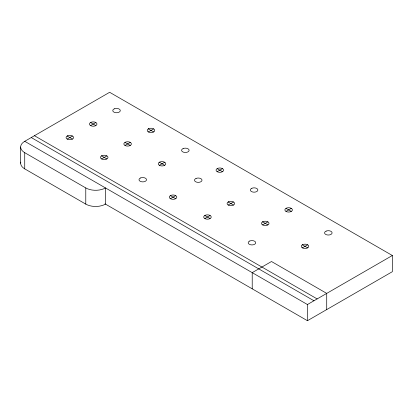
<?xml version="1.0" encoding="UTF-8"?>
<svg xmlns="http://www.w3.org/2000/svg" width="413" height="413" viewBox="0 0 413 413"><rect width="100%" height="100%" fill="white"/><g stroke="black" fill="none" stroke-linecap="round" stroke-linejoin="round"><path stroke-width="0.62" d="M24.728 152.686L85.78 187.936A13.934 8.043 0 0 0 105.485 187.936L105.485 204.115A13.934 8.043 0 0 1 85.78 204.115L24.728 168.871L24.728 152.686A13.934 8.043 0 0 1 24.728 141.313L109.646 92.29L392.35 255.508L392.35 271.687L307.437 320.71L105.016 203.846M67.205 139.062L72.445 136.037M90.581 125.562L95.826 122.537M101.613 158.928L106.853 155.902M124.994 145.428L130.234 142.402M148.37 131.933L153.615 128.908M159.403 165.298L164.648 162.268M170.435 198.658L175.675 195.633M217.192 171.663L222.437 168.638M204.843 218.529L210.088 215.498M228.224 205.029L233.464 202.003M262.632 224.894L267.877 221.869M286.013 211.399L291.253 208.369M302.383 247.846L307.628 244.821M24.728 141.313L307.437 304.531L392.35 255.508M148.37 128.908L153.615 131.933M217.192 168.638L222.437 171.663M286.013 208.369L291.253 211.399M90.581 122.537L95.826 125.562M124.994 142.402L130.234 145.428M159.403 162.268L164.648 165.298M228.224 202.003L233.464 205.029M262.632 221.869L267.877 224.894M302.383 244.821L307.628 247.846M67.205 136.037L72.445 139.062M101.613 155.902L106.853 158.928M170.435 195.633L175.675 198.658M204.843 215.498L210.088 218.529M34.444 135.707L317.148 298.924M31.254 137.55L313.957 300.767M326.719 309.58L326.719 293.395L271.496 261.512L252.214 272.647L252.214 288.832M307.437 304.531L307.437 320.71M85.78 187.936L85.78 204.115M20.65 147.002L20.65 163.181M24.728 168.871A13.934 8.043 0 0 1 20.769 162.133M67.489 135.862L66.813 136.269A3.738 2.158 0 0 0 66.906 138.897L67.608 139.284A3.738 2.158 0 0 0 72.156 139.233L72.833 138.83A3.738 2.158 0 0 0 72.745 136.202L72.043 135.81A3.738 2.158 0 0 0 67.489 135.862M90.87 122.362L90.194 122.769A3.738 2.158 0 0 0 90.282 125.397L90.989 125.789A3.738 2.158 0 0 0 95.537 125.738L96.214 125.33A3.738 2.158 0 0 0 96.126 122.702L95.424 122.31A3.738 2.158 0 0 0 90.87 122.362M101.903 155.727L101.226 156.135A3.738 2.158 0 0 0 101.314 158.762L102.016 159.15A3.738 2.158 0 0 0 106.569 159.103L107.246 158.695A3.738 2.158 0 0 0 107.153 156.068L106.451 155.675A3.738 2.158 0 0 0 101.903 155.727M125.284 142.232L124.602 142.635A3.738 2.158 0 0 0 124.695 145.262L125.397 145.655A3.738 2.158 0 0 0 129.945 145.603L130.622 145.195A3.738 2.158 0 0 0 130.534 142.568L129.832 142.18A3.738 2.158 0 0 0 125.284 142.232M148.659 128.732L147.983 129.14A3.738 2.158 0 0 0 148.071 131.768L148.778 132.155A3.738 2.158 0 0 0 153.326 132.103L154.003 131.701A3.738 2.158 0 0 0 153.915 129.073L153.213 128.68A3.738 2.158 0 0 0 148.659 128.732M159.692 162.097L159.015 162.505A3.738 2.158 0 0 0 159.103 165.128L159.805 165.52A3.738 2.158 0 0 0 164.359 165.468L165.035 165.061A3.738 2.158 0 0 0 164.947 162.438L164.24 162.046A3.738 2.158 0 0 0 159.692 162.097M170.724 195.463L170.048 195.865A3.738 2.158 0 0 0 170.135 198.493L170.837 198.885A3.738 2.158 0 0 0 175.386 198.834L176.062 198.426A3.738 2.158 0 0 0 175.974 195.798L175.272 195.411A3.738 2.158 0 0 0 170.724 195.463M217.481 168.463L216.804 168.871A3.738 2.158 0 0 0 216.892 171.498L217.594 171.891A3.738 2.158 0 0 0 222.148 171.839L222.824 171.431A3.738 2.158 0 0 0 222.736 168.803L222.029 168.416A3.738 2.158 0 0 0 217.481 168.463M205.132 215.328L204.456 215.736A3.738 2.158 0 0 0 204.543 218.363L205.246 218.751A3.738 2.158 0 0 0 209.799 218.699L210.475 218.296A3.738 2.158 0 0 0 210.387 215.669L209.68 215.276A3.738 2.158 0 0 0 205.132 215.328M228.513 201.828L227.837 202.236A3.738 2.158 0 0 0 227.924 204.863L228.626 205.256A3.738 2.158 0 0 0 233.18 205.204L233.856 204.796A3.738 2.158 0 0 0 233.763 202.169L233.061 201.776A3.738 2.158 0 0 0 228.513 201.828M262.921 221.698L262.245 222.101A3.738 2.158 0 0 0 262.332 224.729L263.04 225.121A3.738 2.158 0 0 0 267.588 225.07L268.264 224.662A3.738 2.158 0 0 0 268.176 222.034L267.474 221.647A3.738 2.158 0 0 0 262.921 221.698M286.302 208.198L285.626 208.606A3.738 2.158 0 0 0 285.713 211.229L286.415 211.621A3.738 2.158 0 0 0 290.969 211.57L291.645 211.167A3.738 2.158 0 0 0 291.552 208.539L290.85 208.147A3.738 2.158 0 0 0 286.302 208.198M302.672 244.646L301.996 245.054A3.738 2.158 0 0 0 302.084 247.681L302.791 248.068A3.738 2.158 0 0 0 307.339 248.017L308.015 247.614A3.738 2.158 0 0 0 307.928 244.986L307.226 244.594A3.738 2.158 0 0 0 302.672 244.646M114.313 108.846L113.611 109.233A3.738 2.158 0 0 0 113.523 111.861L114.2 112.269A3.738 2.158 0 0 0 118.753 112.321L119.455 111.928A3.738 2.158 0 0 0 119.543 109.3L118.867 108.893A3.738 2.158 0 0 0 114.313 108.846M183.135 148.577L182.432 148.969A3.738 2.158 0 0 0 182.345 151.597L183.021 151.999A3.738 2.158 0 0 0 187.569 152.051L188.276 151.659A3.738 2.158 0 0 0 188.364 149.031L187.688 148.628A3.738 2.158 0 0 0 183.135 148.577M140.539 177.977L139.837 178.364A3.738 2.158 0 0 0 139.749 180.992L140.425 181.4A3.738 2.158 0 0 0 144.973 181.452L145.681 181.059A3.738 2.158 0 0 0 145.763 178.431L145.087 178.029A3.738 2.158 0 0 0 140.539 177.977M196.041 178.457L195.334 178.85A3.738 2.158 0 0 0 195.246 181.472L195.927 181.88A3.738 2.158 0 0 0 200.475 181.932L201.177 181.539A3.738 2.158 0 0 0 201.265 178.912L200.589 178.509A3.738 2.158 0 0 0 196.041 178.457M251.884 188.271L251.181 188.658A3.738 2.158 0 0 0 251.094 191.286L251.77 191.694A3.738 2.158 0 0 0 256.323 191.746L257.025 191.353A3.738 2.158 0 0 0 257.113 188.726L256.437 188.323A3.738 2.158 0 0 0 251.884 188.271M249.736 241.022L249.034 241.409A3.738 2.158 0 0 0 248.946 244.037L249.622 244.444A3.738 2.158 0 0 0 254.171 244.496L254.873 244.104A3.738 2.158 0 0 0 254.96 241.476L254.284 241.073A3.738 2.158 0 0 0 249.736 241.022M326.115 231.125L325.413 231.517A3.738 2.158 0 0 0 325.325 234.145L326.002 234.553A3.738 2.158 0 0 0 330.555 234.599L331.257 234.212A3.738 2.158 0 0 0 331.345 231.585L330.668 231.177A3.738 2.158 0 0 0 326.115 231.125"/></g></svg>
